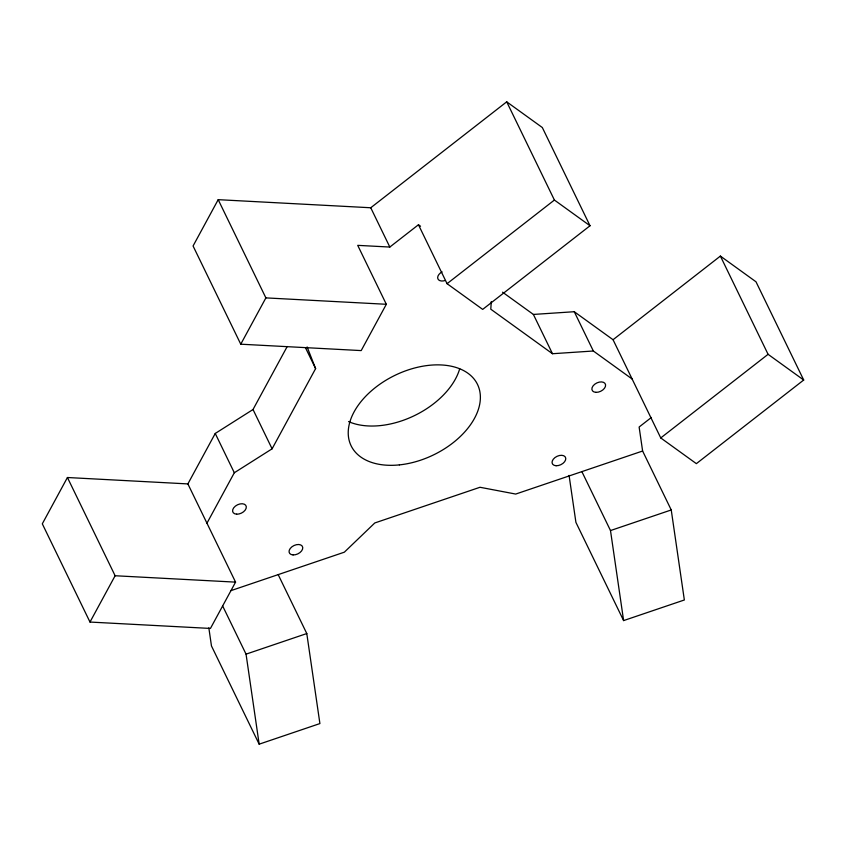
<?xml version="1.0" encoding="UTF-8"?>
<svg xmlns="http://www.w3.org/2000/svg" width="846" height="846" viewBox="0 0 846 846"><rect width="100%" height="100%" fill="white"/><g stroke="black" fill="none" stroke-linecap="round" stroke-linejoin="round"><path stroke-width="1.27" d="M491.304 301.514L490.786 309.192L552.48 353.723L593.342 351.005L632.131 379.008M187.875 483.912L67.426 477.514L42.3 523.822L89.993 622.053L210.443 628.441L235.569 582.133L187.875 483.912L215.244 433.459L253.017 409.517L287.217 346.5M418.453 224.75L447.069 283.685L482.685 309.393L590.022 225.755L542.328 127.535L506.712 101.827L370.749 207.756L218.194 199.667L193.068 245.975L240.761 344.195L361.2 350.593L386.326 304.285L357.71 245.351L389.826 247.053L418.453 224.75L420.547 226.263M89.993 622.053L115.119 575.745L67.426 477.514M240.761 344.195L265.887 297.887L218.194 199.667M206.953 523.198L234.321 472.755L272.095 448.814L315.611 368.602L307.109 346.923M447.069 283.685L554.405 200.047L590.022 225.755M613.054 339.722L720.39 256.084L756.007 281.803L803.7 380.023L696.364 463.65L660.747 437.942L613.054 339.722L574.265 311.719L533.392 314.437L502.556 292.177M651.388 417.469L639.121 427.019L642.622 451.024L671.238 509.958L684.351 599.983L623.608 620.583L575.915 522.363L569.072 475.389M660.747 437.942L768.083 354.315L803.7 380.023M231.074 590.593L344.343 552.184L374.799 522.955L480.01 487.275L515.711 494.064L642.622 451.024M306.791 633.548L319.904 723.573L259.162 744.173L246.049 654.148L306.791 633.548L278.175 574.614M623.608 620.583L610.495 530.558L671.238 509.958M265.887 297.887L386.326 304.285M115.119 575.745L235.569 582.133M720.39 256.084L768.083 354.315M506.712 101.827L554.405 200.047M574.265 311.719L593.342 351.005M533.392 314.437L552.48 353.723M581.879 471.624L610.495 530.558M370.749 207.756L389.826 247.053M305.512 347.801L315.611 368.602M253.017 409.517L272.095 448.814M215.244 433.459L234.321 472.755M222.583 605.821L246.049 654.148M259.162 744.173L211.468 645.953L208.825 627.806M459.716 368.75A70.25 44.214 -25.9 0 1 413.705 415.978A70.25 44.214 -25.9 0 1 348.552 421.594M445.208 280.481A7.307 4.6 -25.9 0 1 437.837 278.704A7.307 4.6 -25.9 0 1 442.098 271.873M399.365 464.888A70.25 44.214 -25.9 0 0 477.514 384.444A70.25 44.214 -25.9 0 0 366.011 395.96A70.25 44.214 -25.9 0 0 399.365 464.888M595.912 392.343A7.307 4.6 -25.9 0 0 605.577 384.803A7.307 4.6 -25.9 0 0 594.727 384.232A7.307 4.6 -25.9 0 0 595.912 392.343M556.086 465.734A7.307 4.6 -25.9 0 0 565.752 458.204A7.307 4.6 -25.9 0 0 554.902 457.623A7.307 4.6 -25.9 0 0 556.086 465.734M293.065 554.923A7.307 4.6 -25.9 0 0 302.741 547.394A7.307 4.6 -25.9 0 0 291.891 546.823A7.307 4.6 -25.9 0 0 293.065 554.923M236.626 514.178A7.307 4.6 -25.9 0 0 246.292 506.648A7.307 4.6 -25.9 0 0 235.442 506.067A7.307 4.6 -25.9 0 0 236.626 514.178"/></g></svg>
